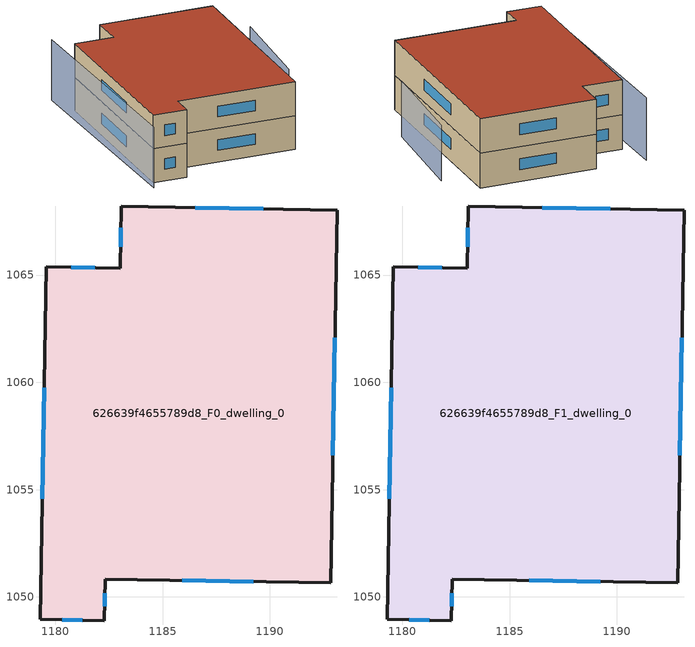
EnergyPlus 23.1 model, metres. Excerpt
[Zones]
626639f4655789d8_F0_dwelling_0
 floor ground (EU_floor_Construction): 1193.13,1068.02 1192.83,1050.65 1182.33,1050.83 1182.29,1048.9 1179.29,1048.95 1179.58,1065.38 1183.03,1065.32 1183.08,1068.2 z0
 wall outside (EU_wall_Construction): 1179.58,1065.38 1179.29,1048.95 1182.29,1048.9 1182.33,1050.83 1192.83,1050.65 1193.13,1068.02 1183.08,1068.2 1183.03,1065.32 1179.58,1065.38 z0:3
 window (EU_Window_Construction): 1179.48,1059.76 1179.39,1054.58 / 1181.85,1065.34 1180.76,1065.36 / 1183.06,1067.21 1183.04,1066.31 / 1189.69,1068.08 1186.52,1068.14 / 1192.93,1056.6 1193.02,1062.08 / 1185.92,1050.77 1189.23,1050.72 / 1182.3,1049.56 1182.31,1050.17 / 1180.32,1048.93 1181.26,1048.92 z1.03:1.97
626639f4655789d8_F1_dwelling_0
 floor to 626639f4655789d8_F0_dwelling_0 (EU_floor_Construction): 1193.13,1068.02 1192.83,1050.65 1182.33,1050.83 1182.29,1048.9 1179.29,1048.95 1179.58,1065.38 1183.03,1065.32 1183.08,1068.2 z3
 wall outside (EU_wall_Construction): 1179.58,1065.38 1179.29,1048.95 1182.29,1048.9 1182.33,1050.83 1192.83,1050.65 1193.13,1068.02 1183.08,1068.2 1183.03,1065.32 1179.58,1065.38 z3:6
 window (EU_Window_Construction): 1179.48,1059.76 1179.39,1054.58 / 1181.85,1065.34 1180.76,1065.36 / 1183.06,1067.21 1183.04,1066.31 / 1189.69,1068.08 1186.52,1068.14 / 1192.93,1056.6 1193.02,1062.08 / 1185.92,1050.77 1189.23,1050.72 / 1182.3,1049.56 1182.31,1050.17 / 1180.32,1048.93 1181.26,1048.92 z4.03:4.97
 roof outside (EU_roof_Construction): 1192.83,1050.65 1193.13,1068.02 1183.08,1068.2 1183.03,1065.32 1179.58,1065.38 1179.29,1048.95 1182.29,1048.9 1182.33,1050.83 z6
shading: 1178.72,1068.18 1178.87,1047.91 z0:5.4; 1194.56,1055.92 1195.34,1065.37 z0:4.8
[Building]
EU S2 Campaign: North Axis=0; Terrain=City; Solar Distribution=FullExterior
[Site:Location]
Cape.Town.Intl.AP: Latitude=-33.965; Longitude=18.602; Time Zone=2; Elevation=46
[SizingPeriod:WeatherFileDays]
AnnualSizingPeriod: Begin Month=1; Begin Day of Month=1; End Month=12; End Day of Month=31; Day of Week for Start Day=Monday; Use Weather File Daylight Saving Period=No; Use Weather File Rain and Snow Indicators=No
[MATERIAL]
EU_InternalMass_Material: Roughness=MediumRough; Thickness=0.1; Conductivity=1; Density=1800; Specific Heat=900; Thermal Absorptance=0.9; Solar Absorptance=0.7; Visible Absorptance=0.7
[MATERIAL:NOMASS] Roughness=MediumRough; Thermal Absorptance=0.9; Solar Absorptance=0.7; Visible Absorptance=0.7
Name | Thermal Resistance
EU_wall_NoMass | 0.493876
EU_roof_NoMass | 0.449382
EU_floor_NoMass | 1.25
[WINDOWMATERIAL:SIMPLEGLAZINGSYSTEM]
EU_Window_SimpleGlazing: UFactor=4.4; Solar Heat Gain Coefficient=0.85; Visible Transmittance=0.85
[CONSTRUCTION]
EU_wall_Construction: EU_wall_NoMass
EU_roof_Construction: EU_roof_NoMass
EU_floor_Construction: EU_floor_NoMass
EU_Window_Construction: EU_Window_SimpleGlazing
EU_InternalMass_Construction: EU_InternalMass_Material
[ZONE] Type=1; Multiplier=1; Ceiling Height=autocalculate; Floor Area=autocalculate; Part of Total Floor Area=Yes
Name | Volume
626639f4655789d8_F0_dwelling_0 | 691.433
626639f4655789d8_F1_dwelling_0 | 691.434
[INTERNALMASS] Construction=EU_InternalMass_Construction; Surface Area=230.478
Name | Zone or ZoneList
626639f4655789d8_F0_dwelling_0_EU_InternalMass | 626639f4655789d8_F0_dwelling_0
626639f4655789d8_F1_dwelling_0_EU_InternalMass | 626639f4655789d8_F1_dwelling_0
[OTHEREQUIPMENT] Fuel Type=Electricity; Design Level Calculation Method=Watts/Area; Power per Zone Floor Area=1; Fraction Latent=0; Fraction Radiant=0; Fraction Lost=0; Carbon Dioxide Generation Rate=0; EndUse Subcategory=EU_Step8_InternalGains
Name | Zone or ZoneList or Space or SpaceList | Schedule
EU_Step8_InternalGain_626639f4655789d8_F0_dwelling_0_f000 | 626639f4655789d8_F0_dwelling_0 | EU_Step8_GainSchedule_626639f4655789d8_F0_dwelling_0_f000
EU_Step8_InternalGain_626639f4655789d8_F1_dwelling_0_f000 | 626639f4655789d8_F1_dwelling_0 | EU_Step8_GainSchedule_626639f4655789d8_F1_dwelling_0_f000
[ZONEVENTILATION:DESIGNFLOWRATE] Schedule=EU_AlwaysOn; Design Flow Rate Calculation Method=AirChanges/Hour; Air Changes per Hour=0.64; Ventilation Type=Natural; Fan Pressure Rise=0; Fan Total Efficiency=1; Constant Term Coefficient=1; Temperature Term Coefficient=0; Velocity Term Coefficient=0; Velocity Squared Term Coefficient=0; Minimum Indoor Temperature=-100; Maximum Indoor Temperature=100; Delta Temperature=-100; Minimum Outdoor Temperature=-100; Maximum Outdoor Temperature=100; Maximum Wind Speed=40
Name | Zone or ZoneList or Space or SpaceList
EU_ConstantAir_626639f4655789d8_F0_dwelling_0 | 626639f4655789d8_F0_dwelling_0
EU_ConstantAir_626639f4655789d8_F1_dwelling_0 | 626639f4655789d8_F1_dwelling_0
[HVACTEMPLATE:THERMOSTAT] Constant Heating Setpoint=20; Constant Cooling Setpoint=50
EU_HeatOnly_626639f4655789d8_F0_dwelling_0; EU_HeatOnly_626639f4655789d8_F1_dwelling_0
[HVACTEMPLATE:ZONE:IDEALLOADSAIRSYSTEM] System Availability Schedule=EU_AlwaysOn; Maximum Heating Supply Air Temperature=50; Minimum Cooling Supply Air Temperature=13; Maximum Heating Supply Air Humidity Ratio=0.0156; Minimum Cooling Supply Air Humidity Ratio=0.0077; Heating Limit=NoLimit; Cooling Limit=NoLimit; Heating Availability Schedule=EU_AlwaysOn; Cooling Availability Schedule=EU_CoolingOff; Dehumidification Control Type=ConstantSensibleHeatRatio; Cooling Sensible Heat Ratio=0.7; Dehumidification Setpoint=60; Humidification Control Type=None; Humidification Setpoint=30; Outdoor Air Method=None; Outdoor Air Flow Rate per Person=0.00944; Outdoor Air Flow Rate per Zone Floor Area=0; Outdoor Air Flow Rate per Zone=0; Demand Controlled Ventilation Type=None; Outdoor Air Economizer Type=NoEconomizer; Heat Recovery Type=None; Sensible Heat Recovery Effectiveness=0.7; Latent Heat Recovery Effectiveness=0.65
Name | Template Thermostat
626639f4655789d8_F0_dwelling_0 | EU_HeatOnly_626639f4655789d8_F0_dwelling_0
626639f4655789d8_F1_dwelling_0 | EU_HeatOnly_626639f4655789d8_F1_dwelling_0
[SIZING:ZONE] Zone Cooling Design Supply Air Temperature Input Method=SupplyAirTemperature; Zone Cooling Design Supply Air Temperature=13; Zone Heating Design Supply Air Temperature Input Method=SupplyAirTemperature; Zone Heating Design Supply Air Temperature=50; Zone Cooling Design Supply Air Humidity Ratio=0.008; Zone Heating Design Supply Air Humidity Ratio=0.008; Cooling Design Air Flow Method=DesignDay; Cooling Design Air Flow Rate=0; Cooling Minimum Air Flow per Zone Floor Area=0.000762; Cooling Minimum Air Flow=0; Cooling Minimum Air Flow Fraction=0.2; Heating Design Air Flow Method=DesignDay; Heating Design Air Flow Rate=0; Heating Maximum Air Flow per Zone Floor Area=0.002032; Heating Maximum Air Flow=0.141576; Heating Maximum Air Flow Fraction=0.3; Account for Dedicated Outdoor Air System=No; Dedicated Outdoor Air System Control Strategy=NeutralSupplyAir; Dedicated Outdoor Air Low Setpoint Temperature for Design=autosize; Dedicated Outdoor Air High Setpoint Temperature for Design=autosize; Zone Load Sizing Method=Sensible Load Only No Latent Load; Zone Latent Cooling Design Supply Air Humidity Ratio Input Method=HumidityRatioDifference; Zone Cooling Design Supply Air Humidity Ratio Difference=0.005; Zone Latent Heating Design Supply Air Humidity Ratio Input Method=HumidityRatioDifference; Zone Humidification Design Supply Air Humidity Ratio Difference=0.005
626639f4655789d8_F0_dwelling_0; 626639f4655789d8_F1_dwelling_0
[SCHEDULE:CONSTANT]
Name | Hourly Value
EU_AlwaysOn | 1
EU_CoolingOff | 0
[SCHEDULE:FILE] Column Number=1; Rows to Skip at Top=0; Number of Hours of Data=8760; Column Separator=Comma; Interpolate to Timestep=No; Minutes per Item=60; Adjust Schedule for Daylight Savings=Yes
Name | File
EU_Step8_GainSchedule_626639f4655789d8_F0_dwelling_0_f000 | ../../schedules/626639f4655789d8/626639f4655789d8_F0_dwelling_0_f000_gain.csv
EU_Step8_GainSchedule_626639f4655789d8_F1_dwelling_0_f000 | ../../schedules/626639f4655789d8/626639f4655789d8_F1_dwelling_0_f000_gain.csv
